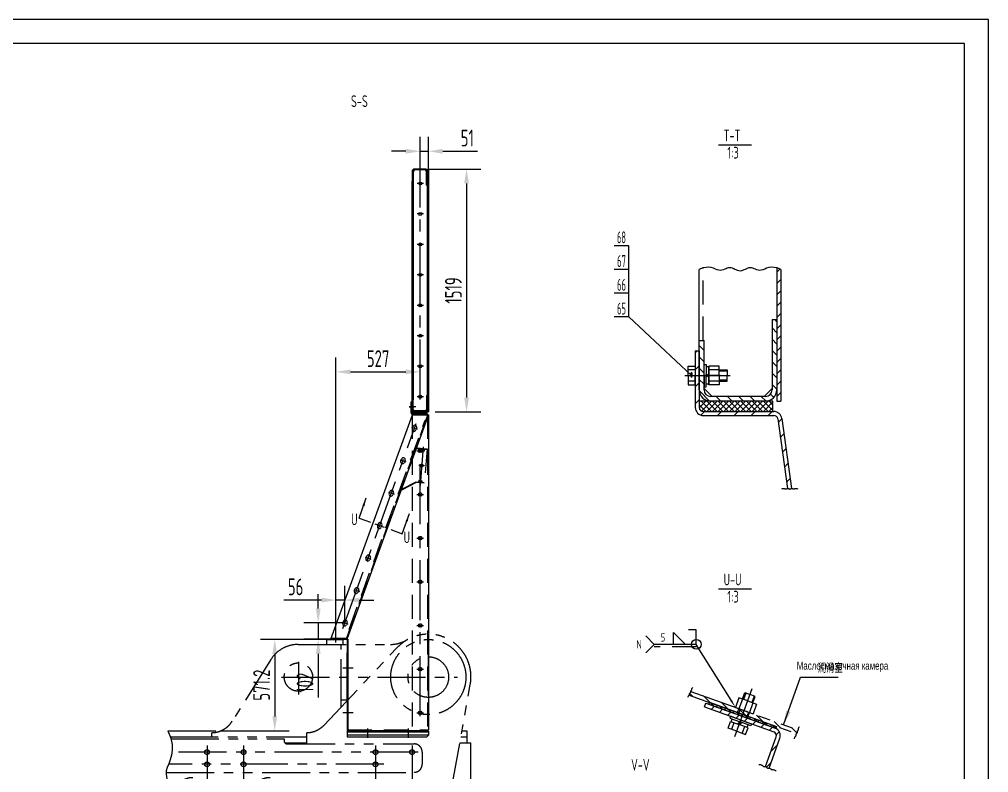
# Model space of a CAD drawing. Header units: millimetres. Extents: x 0 to 12600, y 0 to 8910.
# Drawn here: x 6537 to 12600, y 4200 to 8910 of the extents above; entities that cross this region are included whole.
import ezdxf
from ezdxf.enums import TextEntityAlignment as Align

# ---------------------------------------------------------------- set-up
doc = ezdxf.new("R2010")
doc.units = ezdxf.units.MM
doc.header["$LTSCALE"] = 300
for name, pattern in [('F', [0.75, 0.5, -0.25]), ('G', [2, 1.25, -0.25, 0.25, -0.25]), ('K', [2.5, 1.25, -0.25, 0.25, -0.25, 0.25, -0.25])]:
    doc.linetypes.add(name, pattern=pattern)
for name, color, linetype in [('01', 7, 'Continuous'), ('02', 1, 'Continuous'), ('04', 2, 'F'), ('05', 4, 'G'), ('07', 6, 'K'), ('08', 1, 'Continuous'), ('11', 3, 'Continuous'), ('13', 3, 'Continuous')]:
    doc.layers.add(name, color=color, linetype=linetype)
doc.styles.get("Standard").update_dxf_attribs({"font": 'isocp', "width": 0.707, "bigfont": 'intecad.shx'})
doc.dimstyles.new('INTE', dxfattribs={"dimscale": 30, "dimtxt": 3.5, "dimasz": 3, "dimexe": 3, "dimexo": 0, "dimgap": 1, "dimtad": 1, "dimdsep": 46, "dimtxsty": 'Standard', "dimcen": 0, "dimclrd": 1, "dimclre": 1, "dimclrt": 3, "dimadec": 4, "dimazin": 0, "dimtfac": 1, "dimtmove": 0, "dimatfit": 0, "dimfxl": 1, "dimarcsym": 0})

# ---------------------------------------------------------------- blocks, each defined once
blk = doc.blocks.new('11')
at = {"layer": '07', "linetype": 'K', "ltscale": 0.8}
h = blk.add_hatch(dxfattribs=at)
h.set_pattern_fill('_USER', color=6, scale=5, angle=45, style=0, double=1, pattern_type=0)
h.set_pattern_definition([(45, (-6485.4017, -1.2957), (-3.535534, 3.535534), []), (135, (-6485.4017, -1.2957), (-3.535534, -3.535534), [])])
h.paths.add_polyline_path([(4368, 5619.3), (4336.8, 5619.3), (4336.8, 5600.3)])
at = {"layer": '07', "color": 6, "linetype": 'K', "ltscale": 0.8}
for p, q in [((3645.8, 7155), (3747.8, 7155)), ((3645.8, 7124.3), (3645.8, 7155)), ((3747.8, 7124.3), (3747.8, 7155)), ((3467.8, 7124.3), (4044, 7124.3)), ((3629.3, 6620), (4086.6, 7104.5)), ((3734.8, 6731.7), (3734.8, 7124.3)), ((3772.8, 6772), (3772.8, 7124.3)), ((4281, 7105.1), (4281, 6757.9)), ((3295.9, 7029.3), (3053.5, 6643.4)), ((3468.2, 7016.2), (3468.2, 6811.4)), ((3362.5, 6920.1), (4462.9, 6920.1)), ((4318.8, 5619.3), (4543.6, 6874.2)), ((3772.8, 6775.3), (3734.8, 6775.3)), ((2652.4, 6584.3), (2984, 6584.3)), ((2924.8, 6572.3), (2924.8, 6546.3)), ((3518.8, 6572.3), (3518.8, 6502.3)), ((4490.5, 6584.3), (4522.8, 6584.3)), ((4522.8, 6584.3), (4522.8, 6508.3)), ((2667.2, 6546.3), (3518.8, 6546.3)), ((2671.3, 6533.3), (3378.8, 6533.3)), ((2896.7, 6493.1), (2896.7, 5883.5)), ((3125.3, 6493.1), (3125.3, 5883.5)), ((3378.8, 6533.3), (3378.8, 6521.3)), ((3383.9, 6508.3), (3518.8, 6508.3)), ((3397.8, 6502.3), (4191.8, 6502.3)), ((3950.8, 6493.1), (3950.8, 5883.5)), ((4179.4, 6493.1), (4179.4, 5883.5)), ((4478.1, 6508.3), (4547.8, 6508.3)), ((4484.9, 6546.3), (4522.8, 6546.3)), ((4547.8, 5619.3), (4547.8, 6508.3)), ((4218.1, 6450.7), (2677.5, 6450.7)), ((4242.8, 6451.3), (4242.8, 6375.3)), ((4003.2, 6374.5), (2655.3, 6374.5)), ((2641.1, 6324.3), (4191.8, 6324.3)), ((2637.5, 6032.3), (4191.8, 6032.3)), ((4218.1, 5942.7), (2672.1, 5942.7)), ((4242.8, 5981.3), (4242.8, 5905.3)), ((2649.2, 5854.3), (4191.8, 5854.3)), ((3663.8, 5397), (3663.8, 5788)), ((2676.7, 5619.3), (4547.8, 5619.3)), ((4336.8, 5619.3), (2967.6, 5619.3)), ((3125.3, 5542.1), (3125.3, 5619.3)), ((4279.8, 5581.3), (3125.3, 5581.3)), ((3226, 5554.8), (3226, 5581.3)), ((4101.5, 5554.8), (4101.5, 5581.3)), ((4279.8, 5581.3), (4336.8, 5600.3)), ((4336.8, 5600.3), (4336.8, 5619.3)), ((4336.8, 5600.3), (4368, 5619.3)), ((3125.3, 5542.1), (2652.4, 5542.1)), ((4101.5, 5554.8), (3226, 5554.8))]:
    blk.add_line(p, q, dxfattribs=at)
at = {"layer": '07', "color": 6, "linetype": 'K'}
blk.add_lwpolyline([(2652.4, 6584.3), (2670.3, 6538.4), (2678.6, 6498), (2679.3, 6462.4), (2674.5, 6431), (2666.3, 6403.1), (2656.8, 6378.2), (2647.9, 6355.6), (2641.9, 6334.6), (2640.3, 6314.7), (2642.4, 6295.8), (2647.3, 6277.5), (2653.7, 6260), (2660.6, 6242.9), (2666.9, 6226.2), (2671.4, 6209.8), (2673.2, 6193.5), (2671.4, 6177.2), (2666.7, 6160.9), (2660, 6144.6), (2652.4, 6128.3), (2644.7, 6112.1), (2638, 6095.8), (2633.3, 6079.5), (2631.5, 6063.2), (2633.3, 6046.9), (2638, 6030.6), (2644.7, 6014.3), (2652.4, 5998.1), (2660, 5981.8), (2666.7, 5965.5), (2671.4, 5949.2), (2673.2, 5932.9), (2671.4, 5916.6), (2666.9, 5900.2), (2660.6, 5883.5), (2653.7, 5866.4), (2647.3, 5848.9), (2642.4, 5830.6), (2640.3, 5811.7), (2641.9, 5791.8), (2647.9, 5770.8), (2656.8, 5748.2), (2666.3, 5723.3), (2674.5, 5695.4), (2679.3, 5664), (2678.6, 5628.4), (2670.3, 5588), (2652.4, 5542.1)], dxfattribs=at)
at = {"layer": '07', "color": 6, "linetype": 'K', "ltscale": 0.8}
for centre, radius in [((4281, 6920.1), 235), ((4281, 6920.1), 127), ((3468.2, 6920.1), 88.5), ((2896.7, 6450.7), 14.8), ((3125.3, 6450.7), 14.8), ((3950.8, 6450.7), 14.8), ((4179.4, 6450.7), 14.8), ((2896.7, 6374.5), 14.8), ((3125.3, 6374.5), 14.8), ((3950.8, 6374.5), 14.8), ((2807.8, 6178.3), 114.5), ((3290.8, 6178.3), 114.5), ((2896.7, 5942.7), 14.8), ((3125.3, 5942.7), 14.8), ((3950.8, 5942.7), 14.8), ((4179.4, 5942.7), 14.8)]:
    blk.add_circle(centre, radius, dxfattribs=at)
for centre, radius, start, end in [((4280.8, 6921.3), 267, 349.84332, 136.66072), ((3467.8, 6921.3), 203, 90, 147.86206), ((4044, 7327.3), 203, 270, 300.25065), ((2924.8, 6724.3), 152, 270, 327.86206), ((3518.8, 6724.3), 152, 270, 316.66072), ((3397.8, 6521.3), 19, 180, 270), ((4191.8, 6451.3), 51, 0, 90), ((4191.8, 6375.3), 51, 270, 0), ((4191.8, 5981.3), 51, 0, 90), ((4191.8, 5905.3), 51, 270, 0)]:
    blk.add_arc(centre, radius, start, end, dxfattribs=at)
blk = doc.blocks.new('*D22')
at = {"layer": '08', "color": 1, "lineweight": -2}
for p, q in [((8459.6, 5032), (8044.1, 5032)), ((8134.1, 4942), (8134.1, 4551.3)), ((7797.7, 4461.3), (8224.1, 4461.3))]:
    blk.add_line(p, q, dxfattribs=at)
at = {"layer": '08', "color": 1}
for points in [[(8119.1, 4942), (8149.1, 4942), (8134.1, 5032)], [(8119.1, 4551.3), (8149.1, 4551.3), (8134.1, 4461.3)]]:
    blk.add_solid(points, dxfattribs=at)
at = {"layer": 'Defpoints', "color": 0}
for p in [(8459.6, 5032), (7797.7, 4461.3), (8134.1, 4461.3)]:
    blk.add_point(p, dxfattribs=at)
at = {"layer": '08', "color": 3, "insert": (8051.6, 4746.7), "char_height": 105, "attachment_point": 5, "rotation": 90}
blk.add_mtext('571.2', dxfattribs=at)
blk = doc.blocks.new('*D39')
at = {"layer": '08', "color": 1, "lineweight": -2}
for p, q in [((8517.2, 5057.2), (8517.2, 6795.9)), ((9044.1, 6694.8), (9044.1, 6795.9)), ((8607.2, 6705.9), (8954.1, 6705.9))]:
    blk.add_line(p, q, dxfattribs=at)
at = {"layer": '08', "color": 1}
for points in [[(8607.2, 6720.9), (8607.2, 6690.9), (8517.2, 6705.9)], [(8954.1, 6720.9), (8954.1, 6690.9), (9044.1, 6705.9)]]:
    blk.add_solid(points, dxfattribs=at)
at = {"layer": 'Defpoints', "color": 0}
for p in [(9044.1, 6705.9), (9044.1, 6694.8), (8517.2, 5057.2)]:
    blk.add_point(p, dxfattribs=at)
at = {"layer": '08', "color": 3, "insert": (8780.6, 6788.4), "char_height": 105, "attachment_point": 5}
blk.add_mtext('527', dxfattribs=at)
blk = doc.blocks.new('*D40')
at = {"layer": '08', "color": 1, "lineweight": -2}
for p, q in [((8405.9, 5225.3), (8405.9, 5315.3)), ((8573.1, 5135.3), (8315.9, 5135.3)), ((8405.9, 5135.3), (8405.9, 5033.3)), ((8485.2, 5033.3), (8315.9, 5033.3)), ((8405.9, 4943.3), (8405.9, 4670.1))]:
    blk.add_line(p, q, dxfattribs=at)
at = {"layer": '08', "color": 1}
for points in [[(8390.9, 5225.3), (8420.9, 5225.3), (8405.9, 5135.3)], [(8390.9, 4943.3), (8420.9, 4943.3), (8405.9, 5033.3)]]:
    blk.add_solid(points, dxfattribs=at)
at = {"layer": 'Defpoints', "color": 0}
for p in [(8573.1, 5135.3), (8405.9, 5033.3), (8485.2, 5033.3)]:
    blk.add_point(p, dxfattribs=at)
at = {"layer": '08', "color": 3, "insert": (8323.4, 4761.7), "char_height": 105, "attachment_point": 5, "rotation": 90}
blk.add_mtext('102', dxfattribs=at)
blk = doc.blocks.new('*D41')
at = {"layer": '08', "color": 1, "lineweight": -2}
for p, q in [((8517.2, 5057.2), (8517.2, 5368.6)), ((8573.1, 5135.3), (8573.1, 5368.6)), ((8427.2, 5278.6), (8191.8, 5278.6)), ((8573.1, 5278.6), (8517.2, 5278.6)), ((8663.1, 5278.6), (8753.1, 5278.6))]:
    blk.add_line(p, q, dxfattribs=at)
at = {"layer": '08', "color": 1}
for points in [[(8427.2, 5293.6), (8427.2, 5263.6), (8517.2, 5278.6)], [(8663.1, 5293.6), (8663.1, 5263.6), (8573.1, 5278.6)]]:
    blk.add_solid(points, dxfattribs=at)
at = {"layer": 'Defpoints', "color": 0}
for p in [(8517.2, 5278.6), (8573.1, 5135.3), (8517.2, 5057.2)]:
    blk.add_point(p, dxfattribs=at)
at = {"layer": '08', "color": 3, "insert": (8264.5, 5361.1), "char_height": 105, "attachment_point": 5}
blk.add_mtext('56', dxfattribs=at)
blk = doc.blocks.new('*D47')
at = {"layer": '08', "color": 1, "lineweight": -2}
for p, q in [((9095.1, 7974.3), (9424, 7974.3)), ((9334, 7884.3), (9334, 6545.3)), ((9137.9, 6455.3), (9424, 6455.3))]:
    blk.add_line(p, q, dxfattribs=at)
at = {"layer": '08', "color": 1}
for points in [[(9319, 7884.3), (9349, 7884.3), (9334, 7974.3)], [(9319, 6545.3), (9349, 6545.3), (9334, 6455.3)]]:
    blk.add_solid(points, dxfattribs=at)
at = {"layer": 'Defpoints', "color": 0}
for p in [(9095.1, 7974.3), (9137.9, 6455.3), (9334, 6455.3)]:
    blk.add_point(p, dxfattribs=at)
at = {"layer": '08', "color": 3, "insert": (9251.5, 7214.8), "char_height": 105, "attachment_point": 5, "rotation": 90}
blk.add_mtext('1519', dxfattribs=at)
blk = doc.blocks.new('02')
for p, q in [((10383.5, 7974.3), (10314.5, 7974.3)), ((10300.5, 6469.3), (10300.5, 6531.3))]:
    blk.add_line(p, q)
for centre in [(10351.5, 7883.8), (10351.5, 7693.3), (10351.5, 7502.8), (10351.5, 7312.3), (10351.5, 7121.8), (10351.5, 6931.3), (10351.5, 6740.8), (10351.5, 6550.3)]:
    blk.add_circle(centre, 9.5)
at = {"layer": '01', "color": 7, "linetype": 'Continuous'}
for p, q in [((10300.5, 7960.3), (10300.5, 7898.3)), ((10316.5, 7968.3), (10306.5, 7958.3)), ((10306.5, 7960.3), (10306.5, 7898.3)), ((10383.5, 7968.3), (10314.5, 7968.3)), ((10381.5, 7968.3), (10391.5, 7958.3)), ((10391.5, 7872.3), (10391.5, 7960.3)), ((10397.5, 7974.3), (10397.5, 6455.3)), ((10397.5, 7974.3), (10402.5, 7974.3)), ((10397.5, 6461.3), (10397.5, 7968.3)), ((10397.5, 7872.3), (10397.5, 7960.3)), ((10402.5, 7974.3), (10402.5, 6455.3)), ((10300.5, 6531.3), (10300.5, 7898.3)), ((10300.5, 7898.3), (10306.5, 7898.3)), ((10306.5, 7898.3), (10306.5, 6531.3)), ((10391.5, 7872.3), (10397.5, 7872.3)), ((10391.5, 6557.3), (10391.5, 6469.3)), ((10391.5, 6557.3), (10397.5, 6557.3)), ((10397.5, 6557.3), (10397.5, 6469.3)), ((10300.5, 6531.3), (10306.5, 6531.3)), ((10306.5, 6469.3), (10306.5, 6531.3)), ((10316.5, 6461.3), (10306.5, 6471.3)), ((10383.5, 6461.3), (10314.5, 6461.3)), ((10383.5, 6455.3), (10314.5, 6455.3)), ((10381.5, 6461.3), (10391.5, 6471.3)), ((10397.5, 6455.3), (10402.5, 6455.3))]:
    blk.add_line(p, q, dxfattribs=at)
for centre, radius, start, end in [((10314.5, 7960.3), 14, 90, 180), ((10314.5, 7960.3), 8, 90, 180), ((10383.5, 7960.3), 14, 0, 90), ((10383.5, 7960.3), 8, 0, 90), ((10314.5, 6469.3), 14, 180, 270), ((10314.5, 6469.3), 8, 180, 270), ((10383.5, 6469.3), 8, 270, 0), ((10383.5, 6469.3), 14, 270, 0)]:
    blk.add_arc(centre, radius, start, end, dxfattribs=at)
at = {"layer": '05', "color": 4, "linetype": 'G'}
for p, q in [((10351.5, 6532.6), (10351.5, 7983)), ((10371, 7883.8), (10333, 7883.8)), ((10371, 7693.3), (10333, 7693.3)), ((10371, 7502.8), (10333, 7502.8)), ((10371, 7312.3), (10333, 7312.3)), ((10371, 7121.8), (10333, 7121.8)), ((10371, 6931.3), (10333, 6931.3)), ((10371, 6740.8), (10333, 6740.8)), ((10371, 6550.3), (10333, 6550.3)), ((10324.7, 6487.3), (10282.8, 6487.3))]:
    blk.add_line(p, q, dxfattribs=at)
blk = doc.blocks.new('*D51')
at = {"layer": '08', "color": 1, "lineweight": -2}
for p, q in [((9044.1, 7983), (9044.1, 8175.2)), ((9095.1, 7974.3), (9095.1, 8175.2)), ((8954.1, 8085.2), (8864.1, 8085.2)), ((9044.1, 8085.2), (9095.1, 8085.2)), ((9185.1, 8085.2), (9401.9, 8085.2))]:
    blk.add_line(p, q, dxfattribs=at)
at = {"layer": '08', "color": 1}
for points in [[(8954.1, 8100.2), (8954.1, 8070.2), (9044.1, 8085.2)], [(9185.1, 8100.2), (9185.1, 8070.2), (9095.1, 8085.2)]]:
    blk.add_solid(points, dxfattribs=at)
at = {"layer": 'Defpoints', "color": 0}
for p in [(9095.1, 8085.2), (9044.1, 7983), (9095.1, 7974.3)]:
    blk.add_point(p, dxfattribs=at)
at = {"layer": '08', "color": 3, "insert": (9338.5, 8167.7), "char_height": 105, "attachment_point": 5}
blk.add_mtext('51', dxfattribs=at)
blk = doc.blocks.new('*U67')
at = {"layer": '01'}
for points in [[(415, 292), (25, 292)], [(415, 5), (415, 292)]]:
    blk.add_lwpolyline(points, dxfattribs=at)
at = {"layer": '02'}
for points in [[(420, 297), (0, 297)], [(420, 0), (420, 297)]]:
    blk.add_lwpolyline(points, dxfattribs=at)

msp = doc.modelspace()

# ---------------------------------------------------------------- hatches: boundary and pattern name
at = {"layer": '02', "linetype": 'Continuous'}
h = msp.add_hatch(dxfattribs=at)
h.set_pattern_fill('_USER', color=1, scale=50, angle=315, style=0, pattern_type=0)
h.set_pattern_definition([(225, (43435.745, -5552.58), (-35.35534, 35.35534), [])])
h.paths.add_polyline_path([(11300.057, 6522.72), (11275.057, 6522.72), (11275.057, 7355.892), (11277.593, 7355.373), (11300.057, 7346.597)])
h = msp.add_hatch(dxfattribs=at)
h.set_pattern_fill('_USER', color=1, scale=50, angle=45, style=0, pattern_type=0)
h.set_pattern_definition([(135, (43435.745, -5552.58), (35.35534, 35.35534), [])])
h.paths.add_polyline_path([(11245.057, 7032.72), (11275.057, 7032.72), (11275.057, 6592.72, -0.41421356), (11205.057, 6522.72), (10860.057, 6522.72, -0.41421356), (10790.057, 6592.72), (10790.057, 6747.72), (10820.057, 6747.72), (10820.057, 6592.72, 0.41421356), (10860.057, 6552.72), (11205.057, 6552.72, 0.41421356), (11245.057, 6592.72)])
h.paths.add_polyline_path([(10790.057, 6902.72), (10820.057, 6902.72), (10820.057, 6747.72), (10790.057, 6747.72)], flags=17)
h = msp.add_hatch(dxfattribs=at)
h.set_pattern_fill('_USER', color=1, scale=75, angle=45, style=0, pattern_type=0)
h.set_pattern_definition([(45, (-28595.52, -821.796), (-53.03301, 53.03301), [])])
h.paths.add_polyline_path([(11256.433, 6432.72, -0.37491552), (11281.202, 6411.11), (11340.817, 5976.18), (11341.77, 5976.445), (11343.328, 5976.614), (11344.885, 5976.443), (11346.441, 5975.992), (11347.998, 5975.354), (11349.554, 5974.622), (11351.111, 5973.89), (11352.667, 5973.252), (11354.224, 5972.801), (11355.78, 5972.63), (11357.337, 5972.801), (11358.893, 5973.252), (11360.45, 5973.89), (11362.006, 5974.622), (11363.563, 5975.354), (11365.12, 5975.992), (11366.04, 5976.259), (11305.969, 6414.52, 0.37479675), (11256.433, 6457.72), (10815.057, 6457.72, -0.41421356), (10790.057, 6482.72), (10790.057, 6682.72), (10765.057, 6682.72), (10765.057, 6624.345), (10765.057, 6482.72, 0.41421356), (10815.057, 6432.72)])
h.paths.add_polyline_path([(10790.057, 6837.72), (10765.057, 6837.72), (10765.057, 6682.72), (10790.057, 6682.72)])
h = msp.add_hatch(dxfattribs=at)
h.set_pattern_fill('_USER', color=1, scale=25, angle=45, style=0, double=1, pattern_type=0)
h.set_pattern_definition([(45, (-27031.26, -25753.808), (-17.67767, 17.67767), []), (135, (-27031.26, -25753.808), (-17.67767, -17.67767), [])])
h.paths.add_polyline_path([(10790.057, 6522.72), (10790.057, 6482.72, 0.41421356), (10815.057, 6457.72), (11250.413, 6457.72), (11250.413, 6522.72)])
h = msp.add_hatch(dxfattribs=at)
h.set_pattern_fill('_USER', color=1, scale=5, angle=45, style=0, double=1, pattern_type=0)
h.set_pattern_definition([(45, (1428.8273, -9e-12), (-3.535534, 3.535534), []), (135, (1428.8273, -9e-12), (-3.535534, -3.535534), [])])
h.paths.add_polyline_path([(8993.091, 6455.306), (8993.091, 6447.306, 0.41421356), (8998.091, 6442.306), (9085.162, 6442.306), (9085.162, 6455.306)])
at = {"layer": '02'}
h = msp.add_hatch(dxfattribs=at)
h.set_pattern_fill('_USER', color=256, scale=50, angle=315, style=0, pattern_type=0)
h.set_pattern_definition([(315, (-30546.125, -3031.5), (35.35534, 35.35534), [])])
h.paths.add_polyline_path([(10736.372, 4707.873), (10736.225, 4706.978), (10736.161, 4705.843), (10736.154, 4704.68), (10736.147, 4703.518), (10736.045, 4701.702), (10735.4, 4699.853), (10734.27, 4698.585), (10733.428, 4697.821), (10732.528, 4697.085), (10731.629, 4696.348), (10730.786, 4695.585), (10730.058, 4694.767), (10729.5, 4693.867), (10729.15, 4692.867), (10728.959, 4691.781), (10728.862, 4690.633), (10728.789, 4689.446), (10728.673, 4688.243), (10728.316, 4686.346), (10727.282, 4684.575), (11062.849, 4563.765), (11071.257, 4587.309)])
h.paths.add_polyline_path([(11071.257, 4587.309), (11062.849, 4563.765), (11272.269, 4488.37), (11398.263, 4443.01), (11399.775, 4444.393), (11400.822, 4445.349), (11401.798, 4446.336), (11402.631, 4447.381), (11403.251, 4448.514), (11403.61, 4449.754), (11403.755, 4451.083), (11403.757, 4452.47), (11403.688, 4453.887), (11403.62, 4455.304), (11403.622, 4456.691), (11403.767, 4458.02), (11404.126, 4459.261), (11404.745, 4460.396), (11405.572, 4461.456), (11406.532, 4462.483), (11407.547, 4463.52), (11408.543, 4464.608), (11409.302, 4465.607)])
at = {"layer": '02', "linetype": 'Continuous'}
h = msp.add_hatch(dxfattribs=at)
h.set_pattern_fill('_USER', color=1, scale=50, angle=45, style=0, pattern_type=0)
h.set_pattern_definition([(45, (-30546.125, -3864.324), (-35.35534, 35.35534), [])])
edge = h.paths.add_edge_path()
edge.add_line((11203.977, 4237.649), (11204.297, 4237.563))
edge.add_line((11204.297, 4237.563), (11205.902, 4236.728))
edge.add_line((11205.902, 4236.728), (11207.391, 4235.591))
edge.add_line((11207.391, 4235.591), (11208.801, 4234.253))
edge.add_line((11208.801, 4234.253), (11210.172, 4232.814))
edge.add_line((11210.172, 4232.814), (11211.544, 4231.375))
edge.add_line((11211.544, 4231.375), (11212.954, 4230.037))
edge.add_line((11212.954, 4230.037), (11214.443, 4228.9))
edge.add_line((11214.443, 4228.9), (11216.048, 4228.065))
edge.add_line((11216.048, 4228.065), (11217.797, 4227.598))
edge.add_line((11217.797, 4227.598), (11219.663, 4227.434))
edge.add_line((11219.663, 4227.434), (11221.606, 4227.471))
edge.add_line((11221.606, 4227.471), (11223.589, 4227.609))
edge.add_line((11223.589, 4227.609), (11225.572, 4227.746))
edge.add_line((11225.572, 4227.746), (11226.992, 4227.773))
edge.add_line((11226.992, 4227.773), (11294.071, 4414.094))
edge.add_arc((11247.027, 4431.031), 50, 340.2002683, 430.2002683)
edge.add_line((11263.963, 4478.075), (10831.157, 4633.893))
edge.add_line((10831.157, 4633.893), (10822.689, 4610.371))
edge.add_line((10822.689, 4610.371), (11255.495, 4454.553))
edge.add_arc((11247.027, 4431.031), 25, -19.7997317, 70.2002683, ccw=False)
edge.add_line((11270.549, 4422.563), (11203.977, 4237.649))
h = msp.add_hatch(dxfattribs=at)
h.set_pattern_fill('_USER', color=1, scale=25, angle=45, style=0, double=1, pattern_type=0)
h.set_pattern_definition([(45, (-30546.125, -3031.5), (-17.67767, 17.67767), []), (135, (-30546.125, -3031.5), (-17.67767, -17.67767), [])])
h.paths.add_polyline_path([(11062.849, 4563.765), (11058.645, 4551.993), (11263.963, 4478.075), (11268.065, 4476.599), (11272.269, 4488.37)])
h.paths.add_polyline_path([(11058.645, 4551.993), (11062.849, 4563.765), (10853.575, 4639.107), (10849.371, 4627.336)])

# ---------------------------------------------------------------- linework, layer by layer
for p, q in [((11275.057, 7355.892), (11275.057, 6522.72)), ((11300.057, 7346.597), (11300.057, 6522.72)), ((11245.057, 7032.72), (11245.057, 6592.72)), ((11245.057, 7032.72), (11275.057, 7032.72)), ((11275.057, 7032.72), (11275.057, 6592.72)), ((10790.057, 6592.72), (10790.057, 6902.72)), ((10790.057, 6902.72), (10820.057, 6902.72)), ((10820.057, 6592.72), (10820.057, 6902.72)), ((10765.057, 6837.72), (10765.057, 6482.72)), ((10765.057, 6837.72), (10790.057, 6837.72)), ((10790.057, 6837.72), (10790.057, 6482.72)), ((10870.057, 6552.72), (10820.057, 6602.72)), ((11205.057, 6552.72), (10860.057, 6552.72)), ((11195.057, 6552.72), (11245.057, 6602.72)), ((8988.091, 6518.306), (8993.091, 6518.306)), ((8988.091, 6447.306), (8988.091, 6518.306)), ((8993.091, 6447.306), (8993.091, 6518.306)), ((11250.413, 6522.72), (10790.057, 6522.72)), ((8993.162, 6437.306), (9085.162, 6437.306)), ((8998.091, 6442.306), (9085.162, 6442.306)), ((9093.822, 6437.306), (9095.162, 6437.306)), ((9095.162, 6437.306), (9095.162, 4466.306)), ((10815.057, 6457.72), (11256.433, 6457.72)), ((10815.057, 6432.72), (11256.433, 6432.72)), ((8580.114, 5033.306), (8485.162, 5033.306)), ((8580.157, 5038.306), (8486.98, 5038.306)), ((8587.162, 5033.306), (8587.162, 4466.306)), ((8592.162, 4466.306), (8587.162, 4466.306)), ((8592.162, 4466.306), (8592.162, 4461.306)), ((9090.162, 4461.306), (8592.162, 4461.306)), ((9090.162, 4466.306), (9090.162, 4461.306))]:
    msp.add_line(p, q)
for centre, radius, start, end in [((10860.057, 6592.72), 70, 180, 270), ((10860.057, 6592.72), 40, 180, 270), ((11205.057, 6592.72), 70, 270, 0), ((11205.057, 6592.72), 40, 270, 0), ((8998.091, 6447.306), 10, 180, 270), ((8998.091, 6447.306), 5, 180, 270), ((9085.162, 6432.306), 10, 340.020035, 90), ((9085.162, 6432.306), 5, 340.35, 90), ((10815.057, 6482.72), 50, 180, 270), ((10815.057, 6482.72), 25, 180, 270)]:
    msp.add_arc(centre, radius, start, end)
at = {"layer": '01'}
for p, q in [((10909.475, 8125.283), (11115.931, 8125.283)), ((10790.057, 6902.72), (10790.057, 7346.597)), ((10721.057, 6682.72), (10721.057, 6741.095)), ((10721.057, 6741.095), (10765.057, 6741.095)), ((10765.057, 6741.095), (10765.057, 6682.72)), ((10820.057, 6752.72), (10832.557, 6752.72)), ((10820.057, 6682.72), (10820.057, 6752.72)), ((10832.557, 6752.72), (10832.557, 6682.72)), ((10832.557, 6736.22), (10832.557, 6682.72)), ((10850.557, 6736.22), (10832.557, 6736.22)), ((10850.557, 6741.095), (10850.557, 6682.72)), ((10914.557, 6741.095), (10850.557, 6741.095)), ((10850.557, 6682.72), (10850.557, 6736.22)), ((10914.557, 6682.72), (10914.557, 6741.095)), ((10765.057, 6717.72), (10721.057, 6717.72)), ((10721.057, 6682.72), (10721.057, 6624.345)), ((10765.057, 6624.345), (10765.057, 6682.72)), ((10820.057, 6682.72), (10820.057, 6612.72)), ((10832.557, 6682.72), (10850.557, 6693.112)), ((10832.557, 6629.22), (10832.557, 6682.72)), ((10850.557, 6682.72), (10832.557, 6672.328)), ((10832.557, 6612.72), (10832.557, 6682.72)), ((10914.557, 6717.72), (10850.557, 6717.72)), ((10850.557, 6624.345), (10850.557, 6682.72)), ((10850.557, 6682.72), (10850.557, 6629.22)), ((10914.557, 6717.72), (10965.057, 6717.72)), ((10914.557, 6682.72), (10914.557, 6624.345)), ((10965.057, 6717.72), (10965.057, 6682.72)), ((10965.057, 6647.72), (10965.057, 6682.72)), ((10765.057, 6647.72), (10721.057, 6647.72)), ((10721.057, 6624.345), (10765.057, 6624.345)), ((10820.057, 6612.72), (10832.557, 6612.72)), ((10850.557, 6629.22), (10832.557, 6629.22)), ((10914.557, 6647.72), (10850.557, 6647.72)), ((10914.557, 6624.345), (10850.557, 6624.345)), ((10914.557, 6647.72), (10965.057, 6647.72)), ((11275.057, 6522.72), (11300.057, 6522.72)), ((8485.162, 5033.306), (8995.62, 6437.306)), ((8589.555, 5039.887), (9094.56, 6428.889)), ((9085.162, 6455.306), (8993.091, 6455.306)), ((8998.505, 6363.631), (8994.133, 6351.388)), ((9022.049, 6355.223), (9017.676, 6342.98)), ((8926.005, 6160.631), (8921.633, 6148.388)), ((8949.549, 6152.223), (8945.176, 6139.98)), ((8853.505, 5957.631), (8849.133, 5945.388)), ((8877.049, 5949.223), (8872.676, 5936.98)), ((8661.526, 5790.4), (8732.156, 5765.175)), ((8781.005, 5754.631), (8776.633, 5742.388)), ((8804.549, 5746.223), (8800.176, 5733.98)), ((8861.179, 5719.096), (8931.809, 5693.87)), ((8708.505, 5551.631), (8704.133, 5539.388)), ((8732.049, 5543.223), (8727.676, 5530.98)), ((8636.005, 5348.631), (8631.633, 5336.388)), ((8659.549, 5340.223), (8655.176, 5327.98)), ((10909.475, 5348.382), (11115.931, 5348.382)), ((8563.505, 5145.631), (8559.133, 5133.388)), ((8587.049, 5137.223), (8582.676, 5124.98)), ((8485.162, 5033.306), (8580.157, 5033.306)), ((8587.162, 5033.306), (8592.162, 5033.306)), ((10771.167, 5092.653), (10722.776, 5092.653)), ((10771.167, 5001.603), (10771.167, 5092.653)), ((11060.078, 4659.355), (11074.644, 4699.813)), ((11074.644, 4699.813), (11107.575, 4687.957)), ((11140.506, 4676.101), (11107.575, 4687.957)), ((11125.94, 4635.643), (11140.506, 4676.101)), ((10822.689, 4610.371), (10831.157, 4633.893)), ((11038.085, 4667.273), (11016.406, 4607.056)), ((11093.009, 4647.499), (11038.085, 4667.273)), ((11060.078, 4659.355), (11038.399, 4599.138)), ((11093.009, 4647.499), (11147.933, 4627.725)), ((11125.94, 4635.643), (11104.261, 4575.427)), ((11147.933, 4627.725), (11126.254, 4567.509)), ((10984.298, 4552.189), (10980.064, 4540.428)), ((11050.16, 4528.477), (10984.298, 4552.189)), ((11016.406, 4607.056), (11126.254, 4567.509)), ((11029.931, 4575.616), (11038.399, 4599.138)), ((11095.793, 4551.905), (11104.261, 4575.427)), ((10970.15, 4478.101), (10985.054, 4519.5)), ((10980.064, 4540.428), (11045.925, 4516.716)), ((10984.904, 4519.554), (11039.828, 4499.78)), ((10985.054, 4519.5), (11039.978, 4499.727)), ((10989.491, 4517.903), (10995.588, 4534.839)), ((11007.047, 4511.582), (10992.143, 4470.183)), ((11045.925, 4516.716), (11030.05, 4503.301)), ((11039.828, 4499.78), (11055.703, 4513.196)), ((11094.752, 4480.007), (11039.828, 4499.78)), ((11094.902, 4479.953), (11039.978, 4499.727)), ((11111.787, 4493.005), (11045.925, 4516.716)), ((11050.16, 4528.477), (11116.021, 4504.766)), ((11072.909, 4487.871), (11058.005, 4446.472)), ((11090.165, 4481.658), (11096.263, 4498.594)), ((11116.021, 4504.766), (11111.787, 4493.005)), ((8587.162, 4461.306), (9095.162, 4461.306)), ((8587.162, 4458.306), (8587.162, 4461.306)), ((8587.162, 4458.306), (9095.162, 4458.306)), ((8587.162, 4458.306), (8587.162, 4455.306)), ((8587.162, 4455.306), (9095.162, 4455.306)), ((8587.162, 4455.306), (8587.162, 4423.306)), ((9095.162, 4433.306), (8587.162, 4433.306)), ((9085.162, 4423.306), (9095.162, 4433.306)), ((9095.162, 4458.306), (9095.162, 4461.306)), ((9095.162, 4458.306), (9095.162, 4455.306)), ((9095.162, 4455.306), (9095.162, 4433.306)), ((11025.074, 4458.328), (10970.15, 4478.101)), ((11025.074, 4458.328), (11079.998, 4438.554)), ((11079.998, 4438.554), (11094.902, 4479.953)), ((8587.162, 4423.306), (9085.162, 4423.306)), ((11203.977, 4237.649), (11270.549, 4422.563)), ((11226.992, 4227.773), (11294.071, 4414.094))]:
    msp.add_line(p, q, dxfattribs=at)
at = {"layer": '01', "color": 7, "linetype": 'Continuous'}
for p, q in [((11250.413, 6457.72), (11250.413, 6522.72)), ((9085.162, 6442.306), (9085.162, 6455.306)), ((11281.202, 6411.11), (11340.817, 5976.18)), ((11305.972, 6414.5), (11366.04, 5976.259)), ((9039.162, 6219.306), (9044.162, 6219.306)), ((9039.162, 6203.306), (9044.162, 6203.306)), ((9049.162, 6219.306), (9044.162, 6219.306)), ((9049.162, 6203.306), (9044.162, 6203.306)), ((9039.162, 5946.306), (9044.162, 5946.306)), ((9049.162, 5946.306), (9044.162, 5946.306)), ((9039.162, 5930.306), (9044.162, 5930.306)), ((9049.162, 5930.306), (9044.162, 5930.306)), ((9039.162, 5673.306), (9044.162, 5673.306)), ((9039.162, 5657.306), (9044.162, 5657.306)), ((9049.162, 5673.306), (9044.162, 5673.306)), ((9049.162, 5657.306), (9044.162, 5657.306)), ((9039.162, 5400.306), (9044.162, 5400.306)), ((9049.162, 5400.306), (9044.162, 5400.306)), ((9039.162, 5384.306), (9044.162, 5384.306)), ((9049.162, 5384.306), (9044.162, 5384.306)), ((9039.162, 5127.306), (9044.162, 5127.306)), ((9039.162, 5111.306), (9044.162, 5111.306)), ((9049.162, 5127.306), (9044.162, 5127.306)), ((9049.162, 5111.306), (9044.162, 5111.306)), ((8592.162, 5033.306), (8592.162, 4466.306)), ((9039.162, 4854.306), (9044.162, 4854.306)), ((9049.162, 4854.306), (9044.162, 4854.306)), ((9039.162, 4838.306), (9044.162, 4838.306)), ((9049.162, 4838.306), (9044.162, 4838.306)), ((10822.689, 4610.371), (11255.495, 4454.553)), ((10831.157, 4633.893), (11263.963, 4478.075)), ((10853.575, 4639.107), (10849.371, 4627.336)), ((10849.371, 4627.336), (11268.065, 4476.599)), ((10853.575, 4639.107), (11272.269, 4488.37)), ((9039.162, 4581.306), (9044.162, 4581.306)), ((9039.162, 4565.306), (9044.162, 4565.306)), ((9049.162, 4581.306), (9044.162, 4581.306)), ((9049.162, 4565.306), (9044.162, 4565.306)), ((11272.269, 4488.37), (11268.065, 4476.599))]:
    msp.add_line(p, q, dxfattribs=at)
at = {"layer": '01'}
msp.add_lwpolyline([(10628.667, 5076.603), (10703.667, 5001.603), (10628.667, 5001.603)], close=True, dxfattribs=at)
msp.add_circle((10771.167, 5001.603), 30, dxfattribs=at)
for centre, radius, start, end in [((11256.433, 6407.72), 50, 7.7927938, 90), ((11256.433, 6407.72), 25, 7.7927938, 90), ((9010.277, 6359.427), 12.5, 340.3461759, 160.3461759), ((9005.905, 6347.184), 12.5, 160.3461759, 340.3461759), ((8933.405, 6144.184), 12.5, 160.3461759, 340.3461759), ((8937.777, 6156.427), 12.5, 340.3461759, 160.3461759), ((8860.905, 5941.184), 12.5, 160.3461759, 340.3461759), ((8865.277, 5953.427), 12.5, 340.3461759, 160.3461759), ((8792.777, 5750.427), 12.5, 340.3461759, 160.3461759), ((8788.405, 5738.184), 12.5, 160.3461759, 340.3461759), ((8715.905, 5535.184), 12.5, 160.3461759, 340.3461759), ((8720.277, 5547.427), 12.5, 340.3461759, 160.3461759), ((8643.405, 5332.184), 12.5, 160.3461759, 340.3461759), ((8647.777, 5344.427), 12.5, 340.3461759, 160.3461759), ((8570.905, 5129.184), 12.5, 160.3461759, 340.3461759), ((8575.277, 5141.427), 12.5, 340.3461759, 160.3461759), ((8580.157, 5043.306), 10, 270, 340.020035), ((11247.027, 4431.031), 25, 340.2002683, 70.2002683), ((11247.027, 4431.031), 50, 340.2002683, 70.2002683)]:
    msp.add_arc(centre, radius, start, end, dxfattribs=at)
at = {"layer": '01', "color": 7, "linetype": 'Continuous'}
for centre, radius, start, end in [((9039.162, 6211.306), 8, 90, 270), ((9049.162, 6211.306), 8, 270, 90), ((9039.162, 5938.306), 8, 90, 270), ((9049.162, 5938.306), 8, 270, 90), ((9039.162, 5665.306), 8, 90, 270), ((9049.162, 5665.306), 8, 270, 90), ((9039.162, 5392.306), 8, 90, 270), ((9049.162, 5392.306), 8, 270, 90), ((9039.162, 5119.306), 8, 90, 270), ((9049.162, 5119.306), 8, 270, 90), ((8580.157, 5043.306), 5, 270, 340.020035), ((9039.162, 4846.306), 8, 90, 270), ((9049.162, 4846.306), 8, 270, 90), ((9039.162, 4573.306), 8, 90, 270), ((9049.162, 4573.306), 8, 270, 90)]:
    msp.add_arc(centre, radius, start, end, dxfattribs=at)
at = {"layer": '02'}
for p, q in [((10349.655, 7494.871), (10256.655, 7494.871)), ((10349.655, 7346.378), (10349.655, 7494.871)), ((10349.655, 7346.378), (10256.655, 7346.378)), ((10349.655, 7197.886), (10349.655, 7346.378)), ((10349.655, 7197.886), (10256.655, 7197.886)), ((10349.655, 7049.393), (10349.655, 7197.886)), ((10349.655, 7049.393), (10256.655, 7049.393)), ((10741.163, 6682.72), (10349.655, 7049.393)), ((10965.057, 6710.72), (10914.557, 6710.72)), ((10965.057, 6654.72), (10914.557, 6654.72)), ((8661.526, 5790.4), (8706.931, 5917.535)), ((8931.809, 5693.87), (8977.215, 5821.006)), ((11081.23, 4697.441), (11066.665, 4656.984)), ((11133.92, 4678.472), (11119.354, 4638.014)), ((11044.986, 4596.767), (11036.517, 4573.245)), ((11097.675, 4577.798), (11089.207, 4554.276))]:
    msp.add_line(p, q, dxfattribs=at)
at = {"layer": '02', "color": 1, "linetype": 'Continuous'}
for p, q in [((8580.157, 5033.306), (8587.162, 5033.306)), ((8587.162, 5033.306), (8589.556, 5039.889))]:
    msp.add_line(p, q, dxfattribs=at)
at = {"layer": '02'}
for points in [[(11300.057, 7346.597), (11277.593, 7355.373), (11257.806, 7359.427), (11240.384, 7359.776), (11225.018, 7357.435), (11211.394, 7353.42), (11199.202, 7348.749), (11188.131, 7344.436), (11177.869, 7341.497), (11168.147, 7340.69), (11158.86, 7341.736), (11149.947, 7344.097), (11141.346, 7347.235), (11132.993, 7350.611), (11124.827, 7353.689), (11116.786, 7355.931), (11108.807, 7356.797), (11100.838, 7355.921), (11092.869, 7353.61), (11084.9, 7350.343), (11076.932, 7346.597), (11068.963, 7342.852), (11060.994, 7339.585), (11053.025, 7337.274), (11045.057, 7336.397), (11037.088, 7337.274), (11029.119, 7339.585), (11021.15, 7342.852), (11013.182, 7346.597), (11005.213, 7350.343), (10997.244, 7353.61), (10989.275, 7355.921), (10981.307, 7356.797), (10973.328, 7355.931), (10965.286, 7353.689), (10957.12, 7350.611), (10948.768, 7347.235), (10940.166, 7344.097), (10931.253, 7341.736), (10921.966, 7340.69), (10912.244, 7341.497), (10901.982, 7344.436), (10890.911, 7348.749), (10878.719, 7353.42), (10865.096, 7357.435), (10849.729, 7359.776), (10832.308, 7359.427), (10812.521, 7355.373), (10790.057, 7346.597)], [(11305.972, 5974.622), (11310.359, 5976.336), (11314.224, 5977.128), (11317.627, 5977.196), (11320.629, 5976.739), (11323.29, 5975.955), (11325.671, 5975.042), (11327.834, 5974.2), (11329.838, 5973.626), (11331.737, 5973.468), (11333.551, 5973.673), (11335.292, 5974.134), (11336.972, 5974.747), (11338.604, 5975.406), (11340.199, 5976.007), (11341.77, 5976.445), (11343.328, 5976.614), (11344.885, 5976.443), (11346.441, 5975.992), (11347.998, 5975.354), (11349.554, 5974.622), (11351.111, 5973.89), (11352.667, 5973.252), (11354.224, 5972.801), (11355.78, 5972.63), (11357.337, 5972.801), (11358.893, 5973.252), (11360.45, 5973.89), (11362.006, 5974.622), (11363.563, 5975.354), (11365.12, 5975.992), (11366.676, 5976.443), (11368.233, 5976.614), (11369.791, 5976.445), (11371.362, 5976.007), (11372.957, 5975.406), (11374.588, 5974.747), (11376.269, 5974.134), (11378.01, 5973.673), (11379.823, 5973.468), (11381.722, 5973.626), (11383.727, 5974.2), (11385.889, 5975.042), (11388.271, 5975.955), (11390.932, 5976.739), (11393.933, 5977.196), (11397.336, 5977.128), (11401.201, 5976.336), (11405.589, 5974.622)], [(10455.634, 5054.636), (10508.667, 5001.603), (10455.634, 4948.57)], [(10988.702, 4651.651), (10771.167, 5001.603), (10508.667, 5001.603)], [(10719.838, 4670.5), (10720.07, 4673.676), (10720.713, 4676.264), (10721.662, 4678.359), (10722.815, 4680.057), (10724.068, 4681.452), (10725.318, 4682.639), (10726.461, 4683.713), (10727.395, 4684.768), (10728.044, 4685.881), (10728.448, 4687.047), (10728.673, 4688.243), (10728.789, 4689.446), (10728.862, 4690.633), (10728.959, 4691.781), (10729.15, 4692.867), (10729.5, 4693.867), (10730.058, 4694.767), (10730.786, 4695.585), (10731.629, 4696.348), (10732.528, 4697.085), (10733.428, 4697.821), (10734.27, 4698.585), (10734.999, 4699.403), (10735.557, 4700.302), (10735.905, 4701.302), (10736.083, 4702.383), (10736.147, 4703.518), (10736.154, 4704.68), (10736.161, 4705.843), (10736.225, 4706.978), (10736.403, 4708.059), (10736.752, 4709.058), (10737.309, 4709.96), (10738.033, 4710.79), (10738.864, 4711.588), (10739.742, 4712.392), (10740.605, 4713.238), (10741.393, 4714.166), (10742.046, 4715.213), (10742.503, 4716.417), (10742.736, 4717.807), (10742.852, 4719.371), (10742.989, 4721.089), (10743.285, 4722.941), (10743.88, 4724.905), (10744.913, 4726.961), (10746.521, 4729.088), (10748.844, 4731.265)], [(11386.08, 4411.161), (11386.152, 4415.046), (11386.763, 4418.242), (11387.78, 4420.858), (11389.072, 4423.003), (11390.506, 4424.785), (11391.95, 4426.314), (11393.272, 4427.698), (11394.339, 4429.046), (11395.056, 4430.445), (11395.471, 4431.892), (11395.666, 4433.364), (11395.727, 4434.838), (11395.737, 4436.289), (11395.779, 4437.695), (11395.939, 4439.03), (11396.3, 4440.271), (11396.919, 4441.404), (11397.753, 4442.449), (11398.728, 4443.436), (11399.775, 4444.393), (11400.822, 4445.349), (11401.798, 4446.336), (11402.631, 4447.381), (11403.251, 4448.514), (11403.61, 4449.754), (11403.755, 4451.083), (11403.757, 4452.47), (11403.688, 4453.887), (11403.62, 4455.304), (11403.622, 4456.691), (11403.767, 4458.02), (11404.126, 4459.261), (11404.745, 4460.396), (11405.572, 4461.456), (11406.532, 4462.483), (11407.547, 4463.52), (11408.543, 4464.608), (11409.441, 4465.791), (11410.167, 4467.11), (11410.644, 4468.607), (11410.836, 4470.316), (11410.873, 4472.23), (11410.926, 4474.332), (11411.164, 4476.608), (11411.758, 4479.04), (11412.88, 4481.613), (11414.698, 4484.311), (11417.384, 4487.118)], [(11163.213, 4251.032), (11168.658, 4251.045), (11173.153, 4250.283), (11176.848, 4248.934), (11179.891, 4247.186), (11182.43, 4245.229), (11184.615, 4243.25), (11186.593, 4241.439), (11188.513, 4239.982), (11190.493, 4239.019), (11192.533, 4238.48), (11194.601, 4238.25), (11196.668, 4238.208), (11198.701, 4238.236), (11200.671, 4238.217), (11202.547, 4238.032), (11204.297, 4237.563), (11205.902, 4236.728), (11207.391, 4235.591), (11208.801, 4234.253), (11210.172, 4232.814), (11211.544, 4231.375), (11212.954, 4230.037), (11214.443, 4228.9), (11216.048, 4228.065), (11217.797, 4227.598), (11219.663, 4227.434), (11221.606, 4227.471), (11223.589, 4227.609), (11225.572, 4227.746), (11227.516, 4227.783), (11229.382, 4227.619), (11231.131, 4227.153), (11232.739, 4226.319), (11234.249, 4225.191), (11235.716, 4223.876), (11237.198, 4222.483), (11238.752, 4221.121), (11240.435, 4219.896), (11242.304, 4218.918), (11244.416, 4218.294), (11246.816, 4218.074), (11249.498, 4218.078), (11252.446, 4218.066), (11255.641, 4217.798), (11259.066, 4217.036), (11262.704, 4215.54), (11266.537, 4213.071), (11270.549, 4209.39)]]:
    msp.add_lwpolyline(points, dxfattribs=at)
for points in [[(8706.931, 5917.535, 0, 13.5, 0), (8688.769, 5866.681, 0, 0, 0)], [(8977.215, 5821.006, 0, 13.5, 0), (8959.053, 5770.151, 0, 0, 0)], [(11016.406, 4607.056, 0, 12, 0), (10988.702, 4651.651, 12, 12, 0)]]:
    msp.add_lwpolyline(points, format="xyseb", dxfattribs=at)
at = {"layer": '04', "color": 2, "linetype": 'F'}
for p, q in [((10815.057, 6902.72), (10815.057, 7355.892)), ((8584.857, 5041.597), (9089.861, 6430.597)), ((8993.162, 6437.306), (8993.162, 4466.306)), ((9093.822, 6437.306), (9085.162, 6437.306)), ((9090.162, 6437.306), (9090.162, 4466.306)), ((8599.164, 5095.582), (9074.8, 6403.806)), ((9074.8, 6403.806), (9079.499, 6402.097)), ((9021.185, 6227.072), (9023.337, 6226.298)), ((9022.381, 6230.362), (9024.086, 6229.748)), ((9023.337, 6226.298), (9086.464, 6221.086)), ((9024.086, 6229.748), (9086.752, 6224.574)), ((9050.687, 6213.208), (9051.569, 6223.972)), ((9060.669, 6212.391), (9050.687, 6213.208)), ((9051.569, 6223.972), (9061.55, 6223.155)), ((9054.689, 6212.881), (9055.57, 6223.645)), ((9060.669, 6212.391), (9070.65, 6211.573)), ((9071.532, 6222.337), (9061.55, 6223.155)), ((9066.649, 6211.901), (9067.53, 6222.665)), ((9086.752, 6224.574), (9068.936, 6008.783)), ((9070.65, 6211.573), (9071.532, 6222.337)), ((9044.356, 6124.279), (9043.959, 6119.476)), ((9053.753, 6128.716), (9044.356, 6124.279)), ((9062.295, 6122.798), (9053.753, 6128.716)), ((9043.563, 6114.673), (9043.959, 6119.476)), ((9052.105, 6108.754), (9043.563, 6114.673)), ((9061.502, 6113.192), (9052.105, 6108.754)), ((9061.898, 6117.995), (9061.502, 6113.192)), ((9061.898, 6117.995), (9062.295, 6122.798)), ((9017.156, 6016.57), (8931.238, 5972.49)), ((9017.864, 6013), (8931.483, 5968.682)), ((9069.224, 6012.271), (9017.156, 6016.57)), ((9068.936, 6008.783), (9017.864, 6013)), ((9035.223, 6025.909), (9034.327, 6015.146)), ((9034.327, 6015.146), (9044.308, 6014.316)), ((9045.204, 6025.079), (9035.223, 6025.909)), ((9039.224, 6025.576), (9038.329, 6014.814)), ((9054.289, 6013.485), (9044.308, 6014.316)), ((9045.204, 6025.079), (9055.184, 6024.248)), ((9051.183, 6024.581), (9050.287, 6013.818)), ((9055.184, 6024.248), (9054.289, 6013.485)), ((8927.732, 5970.032), (8931.483, 5968.682)), ((8928.928, 5973.322), (8931.238, 5972.49)), ((8603.863, 5093.874), (8599.164, 5095.582)), ((8592.162, 4466.306), (9095.162, 4466.306))]:
    msp.add_line(p, q, dxfattribs=at)
at = {"layer": '04'}
msp.add_line((10771.167, 4985.853), (10508.667, 4985.853), dxfattribs=at)
at = {"layer": '04', "color": 2, "linetype": 'F'}
msp.add_circle((9052.929, 6118.735), 4.8, dxfattribs=at)
msp.add_arc((9052.929, 6118.735), 6, 172.6688144, 88.722453, dxfattribs=at)
at = {"layer": '05', "color": 4, "linetype": 'G'}
for p, q in [((10699.681, 6682.72), (10857.366, 6682.72)), ((8974.562, 6487.306), (9006.957, 6487.306)), ((8560.915, 5101.213), (9018.675, 6382.942)), ((8990.542, 6359.573), (9025.826, 6346.971)), ((9023.052, 6211.306), (9064.354, 6211.306)), ((9062.732, 6237.476), (9042.789, 5995.925)), ((9044.162, 4552.826), (9044.162, 6227.245)), ((8918.042, 6156.573), (8953.326, 6143.971)), ((9070.09, 6117.318), (9036.369, 6120.103)), ((8845.542, 5953.573), (8880.826, 5940.971)), ((9023.052, 5938.306), (9064.354, 5938.306)), ((8759.307, 5755.478), (8819.498, 5733.982)), ((9023.052, 5665.306), (9064.354, 5665.306)), ((8700.542, 5547.573), (8735.826, 5534.971)), ((8628.042, 5344.573), (8663.326, 5331.971)), ((9023.052, 5392.306), (9064.354, 5392.306)), ((8555.542, 5141.573), (8590.826, 5128.971)), ((9023.052, 5119.306), (9064.354, 5119.306)), ((8517.162, 5013.88), (8517.162, 5057.174)), ((8560.919, 4854.206), (8623.971, 4854.206)), ((9023.052, 4846.306), (9064.354, 4846.306)), ((11013.232, 4424.839), (11120.295, 4724.615)), ((8560.919, 4574.806), (8623.971, 4574.806)), ((9023.052, 4573.306), (9064.354, 4573.306)), ((8714.162, 4476.1), (8714.162, 4417.792)), ((8968.162, 4476.1), (8968.162, 4417.792))]:
    msp.add_line(p, q, dxfattribs=at)
at = {"layer": '05'}
for p, q in [((10705.732, 6682.72), (10982.801, 6682.72)), ((10809.796, 6682.72), (10841.615, 6682.72)), ((10861.04, 6682.72), (10822.078, 6682.72)), ((10919.815, 6682.72), (10845.298, 6682.72))]:
    msp.add_line(p, q, dxfattribs=at)
at = {"layer": '07', "color": 6, "linetype": 'K'}
for p, q in [((10727.238, 4684.591), (11398.296, 4442.999)), ((10736.372, 4707.873), (11409.302, 4465.607))]:
    msp.add_line(p, q, dxfattribs=at)

# ---------------------------------------------------------------- block references
at = {"layer": '01', "xscale": 30, "yscale": 30, "zscale": 30}
msp.add_blockref('*U67', (0, 0), dxfattribs=at)
at = {"layer": '01'}
for name, p in [('02', (-1307.368, 0)), ('11', (4813.762, -2122.994))]:
    msp.add_blockref(name, p, dxfattribs=at)

# ---------------------------------------------------------------- texts
at = {"layer": '01', "insert": (11400.09, 4893.217), "char_height": 50, "attachment_point": 1}
msp.add_mtext('{\\fArial|b0|i0|c204|p34;\\C3;Маслосмазочная камера}', dxfattribs=at)
at = {"layer": '01', "color": 3, "insert": (11531.582, 4735.221), "char_height": 52.5, "attachment_point": 7}
msp.add_mtext('润滑室\\P ', dxfattribs=at)
at = {"layer": '02', "width": 0.605172}
msp.add_text('●', height=30, dxfattribs=at).set_placement((10732.163, 6667.72), (10750.163, 6667.72), align=Align.FIT)
at = {"layer": '11', "width": 0.707}
for s, p in [('S-S', (8610.845, 8339.586)), ('T-T', (10942.04, 8125.283)), ('1:3', (10965.31, 8017.705)), ('U', (8612.343, 5724.758)), ('U', (8940.228, 5612.672)), ('U-U', (10942.04, 5348.382)), ('1:3', (10965.31, 5240.804)), ('V-V', (10363.291, 4189.866))]:
    msp.add_text(s, height=73.5, dxfattribs=at).set_placement(p, align=Align.BOTTOM_LEFT)
at = {"layer": '11'}
for s, width, p, p2 in [('68', 0.601243, (10275.255, 7509.871), (10331.055, 7509.871)), ('67', 0.601243, (10275.255, 7361.378), (10331.055, 7361.378)), ('66', 0.578293, (10275.255, 7212.886), (10331.055, 7212.886)), ('65', 0.581958, (10275.255, 7064.393), (10331.055, 7064.393))]:
    msp.add_text(s, height=74.2462, dxfattribs=dict(at, width=width)).set_placement(p, p2, align=Align.FIT)
at = {"layer": '13', "width": 0.707}
msp.add_text('5', height=52.5, dxfattribs=at).set_placement((10549.167, 5018.853))
at = {"layer": '13', "width": 1.010989}
msp.add_text('N', height=52.5, dxfattribs=at).set_placement((10396.167, 4975.353), (10430.667, 4975.353), align=Align.FIT)

# ---------------------------------------------------------------- dimensions: what is measured, and where the dimension line sits
at = {"layer": '08'}
dim = msp.add_linear_dim(base=(9095.091, 8085.2), p1=(9044.091, 7983.044), p2=(9095.091, 7974.306), dimstyle='INTE', dxfattribs=at)
dim.commit()
dim.dimension.update_dxf_attribs({"geometry": '*D51', "text_midpoint": (9338.497, 8167.7)})
for base, p1, p2, picture, middle in [((9333.996, 6455.306), (9095.091, 7974.306), (9137.873, 6455.306), '*D47', (9251.496, 7214.806)), ((8405.912, 5033.306), (8573.091, 5135.306), (8485.162, 5033.306), '*D40', (8323.401, 4761.688))]:
    dim = msp.add_linear_dim(base=base, p1=p1, p2=p2, angle=90, dimstyle='INTE', dxfattribs=at)
    dim.commit()
    dim.dimension.update_dxf_attribs({"geometry": picture, "text_midpoint": middle})
for base, p1, p2, text, picture, middle in [((9044.091, 6705.86), (8517.162, 5057.174), (9044.091, 6694.773), '527', '*D39', (8780.626, 6788.371)), ((8517.162, 5278.593), (8573.091, 5135.306), (8517.162, 5057.174), '56', '*D41', (8264.492, 5361.093))]:
    dim = msp.add_linear_dim(base=base, p1=p1, p2=p2, text=text, dimstyle='INTE', dxfattribs=at)
    dim.commit()
    dim.dimension.update_dxf_attribs({"geometry": picture, "text_midpoint": middle})
dim = msp.add_linear_dim(base=(8134.073, 4461.306), p1=(8459.553, 5032.006), p2=(7797.748, 4461.306), angle=90, text='571.2', dimstyle='INTE', dxfattribs=at)
dim.commit()
dim.dimension.update_dxf_attribs({"geometry": '*D22', "text_midpoint": (8051.562, 4746.656)})

# ---------------------------------------------------------------- leaders
at = {"layer": '01', "annotation_type": 0, "has_hookline": 1, "hookline_direction": 0, "text_width": 115.477}
msp.add_leader([(11317.691, 4498.588), (11423.093, 4797.266), (11513.093, 4797.266)], dimstyle='INTE', dxfattribs=at)

doc.saveas('drawing.dxf')
